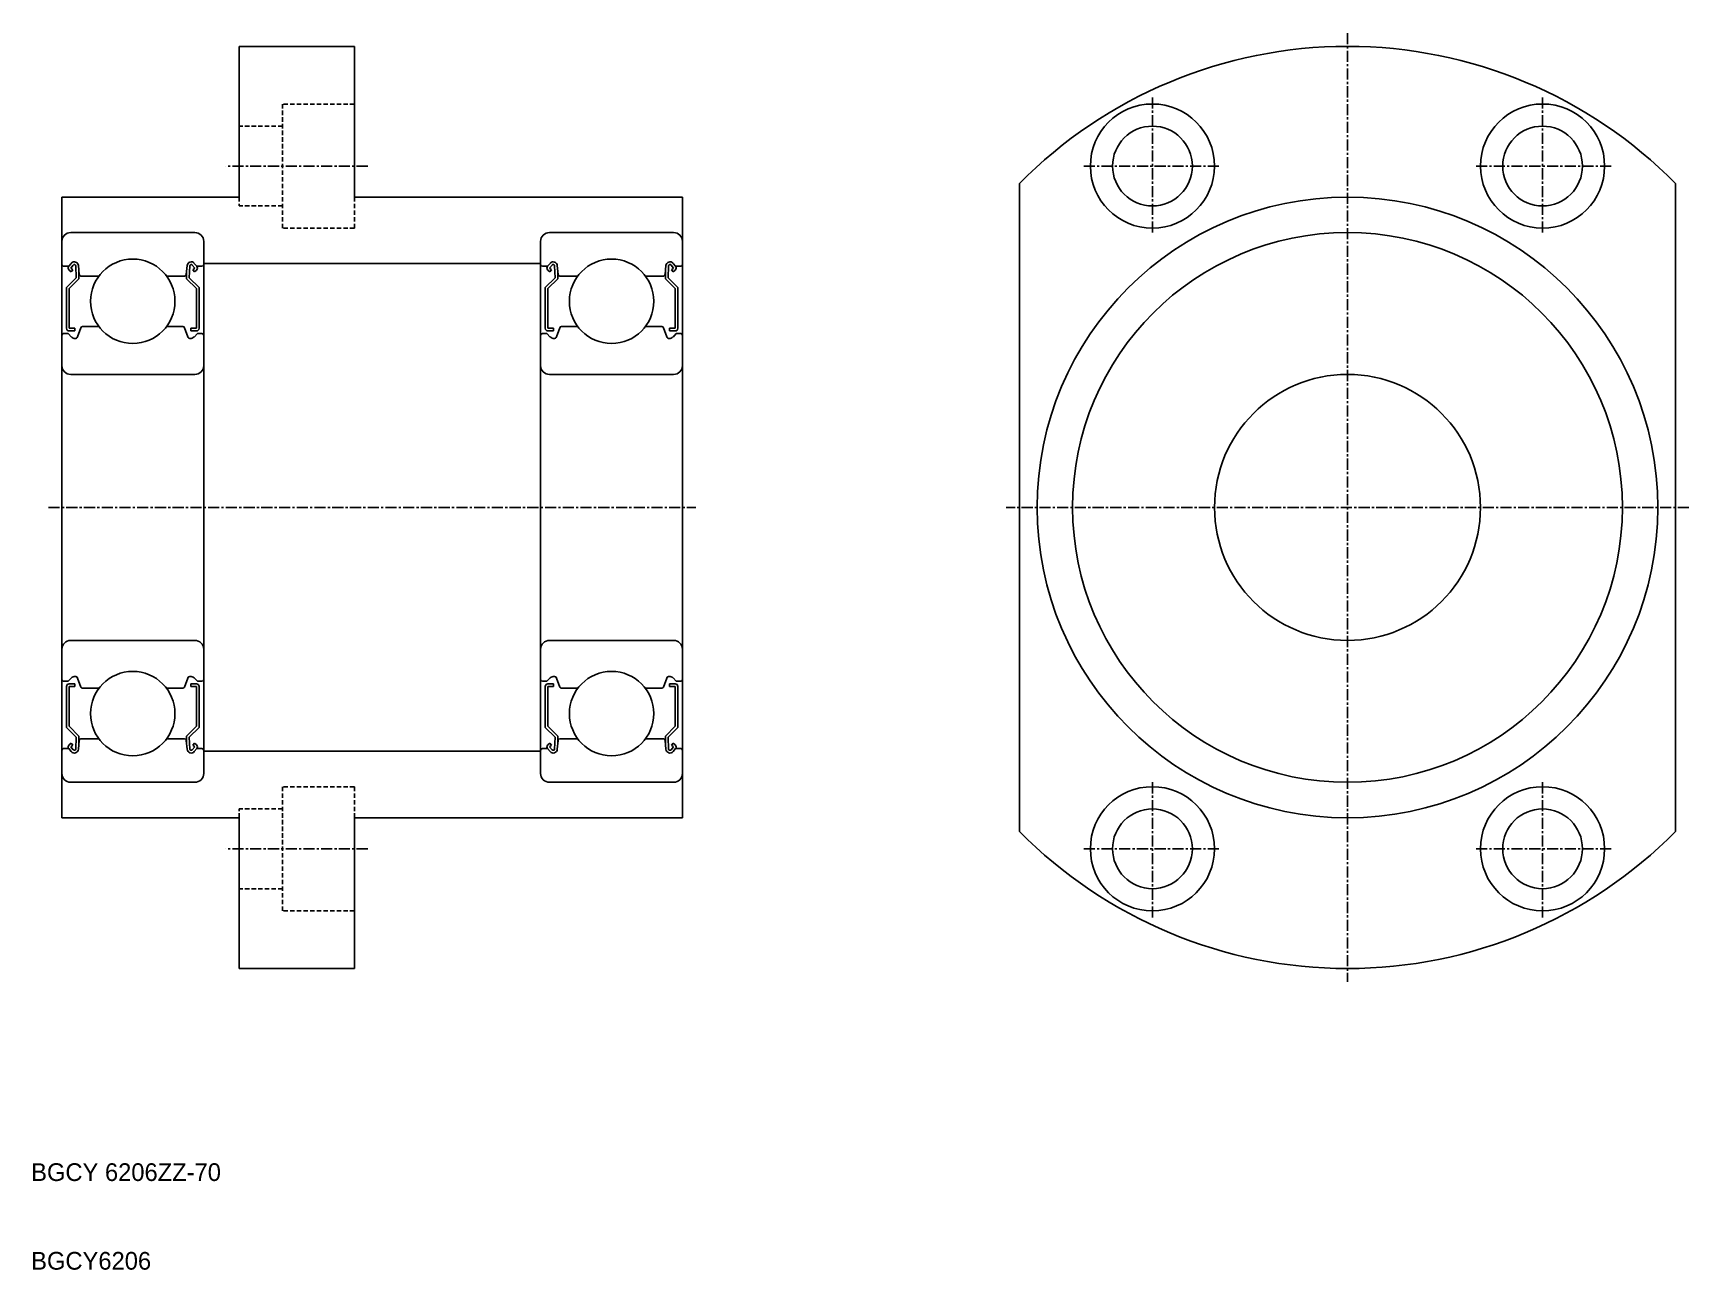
# Model space of a CAD drawing. Extents: x 101 to 287, y 48 to 187.
import ezdxf

# ---------------------------------------------------------------- set-up
doc = ezdxf.new("R2010")
doc.units = 0
doc.linetypes.add('CENTER', pattern=[2, 1.25, -0.25, 0.25, -0.25])
doc.linetypes.add('DASHED', pattern=[0.75, 0.5, -0.25])
doc.layers.get('0').update_dxf_attribs({"linetype": 'CONTINUOUS'})
doc.layers.add('CENTER', color=1, linetype='CENTER')

msp = doc.modelspace()

# ---------------------------------------------------------------- linework, layer by layer
at = {"color": 7, "linetype": 'CONTINUOUS'}
for p, q in [((123.96, 185.74), (136.96, 185.74)), ((123.96, 168.74), (123.96, 185.74)), ((136.96, 185.74), (136.96, 168.74)), ((211.96, 170.27), (211.96, 97.2)), ((285.96, 170.27), (285.96, 97.2)), ((103.96, 98.74), (103.96, 168.74)), ((103.96, 168.74), (123.96, 168.74)), ((136.96, 168.74), (173.96, 168.74)), ((173.96, 168.74), (173.96, 98.74)), ((104.96, 164.74), (118.96, 164.74)), ((158.96, 164.74), (172.96, 164.74)), ((119.96, 163.74), (119.96, 103.74)), ((157.96, 163.74), (157.96, 103.74)), ((104.16, 160.94), (104.74, 160.94)), ((104.74, 160.94), (105.02, 161.27)), ((104.97, 160.74), (105.25, 161.08)), ((105.2, 160.55), (104.97, 160.74)), ((105.54, 160.98), (105.59, 159.64)), ((105.83, 161.02), (105.92, 160.02)), ((118.09, 161.02), (118, 160.02)), ((118.39, 160.98), (118.33, 159.64)), ((118.95, 160.74), (118.67, 161.08)), ((118.72, 160.55), (118.95, 160.74)), ((119.18, 160.94), (118.9, 161.27)), ((119.76, 160.94), (119.18, 160.94)), ((119.96, 161.24), (157.96, 161.24)), ((158.16, 160.94), (158.74, 160.94)), ((158.74, 160.94), (159.02, 161.27)), ((158.97, 160.74), (159.25, 161.08)), ((159.2, 160.55), (158.97, 160.74)), ((159.54, 160.98), (159.59, 159.64)), ((159.83, 161.02), (159.92, 160.02)), ((172.09, 161.02), (172, 160.02)), ((172.39, 160.98), (172.33, 159.64)), ((172.95, 160.74), (172.67, 161.08)), ((172.72, 160.55), (172.95, 160.74)), ((173.18, 160.94), (172.9, 161.27)), ((173.76, 160.94), (173.18, 160.94)), ((105.59, 159.64), (104.49, 158.54)), ((105.01, 160.32), (104.78, 160.51)), ((105.89, 159.52), (104.79, 158.42)), ((105.01, 160.32), (105.2, 160.55)), ((105.89, 160.36), (105.89, 159.52)), ((106.12, 159.84), (108.15, 159.84)), ((117.8, 159.84), (115.78, 159.84)), ((118.03, 160.36), (118.03, 159.52)), ((118.03, 159.52), (119.13, 158.42)), ((118.33, 159.64), (119.43, 158.54)), ((118.92, 160.32), (118.72, 160.55)), ((118.92, 160.32), (119.15, 160.51)), ((159.59, 159.64), (158.49, 158.54)), ((159.01, 160.32), (158.78, 160.51)), ((159.89, 159.52), (158.79, 158.42)), ((159.01, 160.32), (159.2, 160.55)), ((159.89, 160.36), (159.89, 159.52)), ((160.12, 159.84), (162.15, 159.84)), ((171.8, 159.84), (169.78, 159.84)), ((172.03, 160.36), (172.03, 159.52)), ((172.03, 159.52), (173.13, 158.42)), ((172.33, 159.64), (173.43, 158.54)), ((172.92, 160.32), (172.72, 160.55)), ((172.92, 160.32), (173.15, 160.51)), ((104.49, 158.54), (104.49, 153.94)), ((104.79, 158.42), (104.79, 153.94)), ((119.13, 158.42), (119.13, 153.94)), ((119.43, 158.54), (119.43, 153.94)), ((158.49, 158.54), (158.49, 153.94)), ((158.79, 158.42), (158.79, 153.94)), ((173.13, 158.42), (173.13, 153.94)), ((173.43, 158.54), (173.43, 153.94)), ((104.16, 153.34), (104.66, 153.34)), ((104.66, 153.34), (105.04, 152.96)), ((105.41, 153.94), (104.79, 153.94)), ((104.79, 153.64), (105.41, 153.64)), ((105.41, 153.64), (105.41, 153.94)), ((105.74, 152.98), (106.11, 154)), ((106.3, 154.14), (108.15, 154.14)), ((117.62, 154.14), (115.78, 154.14)), ((118.18, 152.98), (117.81, 154)), ((118.51, 153.94), (119.13, 153.94)), ((118.51, 153.64), (118.51, 153.94)), ((119.13, 153.64), (118.51, 153.64)), ((119.26, 153.34), (118.89, 152.96)), ((119.76, 153.34), (119.26, 153.34)), ((158.16, 153.34), (158.66, 153.34)), ((158.66, 153.34), (159.04, 152.96)), ((159.41, 153.94), (158.79, 153.94)), ((158.79, 153.64), (159.41, 153.64)), ((159.41, 153.64), (159.41, 153.94)), ((159.74, 152.98), (160.11, 154)), ((160.3, 154.14), (162.15, 154.14)), ((171.62, 154.14), (169.78, 154.14)), ((172.18, 152.98), (171.81, 154)), ((172.51, 153.94), (173.13, 153.94)), ((172.51, 153.64), (172.51, 153.94)), ((173.13, 153.64), (172.51, 153.64)), ((173.26, 153.34), (172.89, 152.96)), ((173.76, 153.34), (173.26, 153.34)), ((104.96, 148.74), (118.96, 148.74)), ((158.96, 148.74), (172.96, 148.74)), ((104.96, 118.74), (118.96, 118.74)), ((158.96, 118.74), (172.96, 118.74)), ((104.16, 114.14), (104.66, 114.14)), ((104.66, 114.14), (105.04, 114.51)), ((105.74, 114.49), (106.11, 113.47)), ((118.18, 114.49), (117.81, 113.47)), ((119.26, 114.14), (118.89, 114.51)), ((119.76, 114.14), (119.26, 114.14)), ((158.16, 114.14), (158.66, 114.14)), ((158.66, 114.14), (159.04, 114.51)), ((159.74, 114.49), (160.11, 113.47)), ((172.18, 114.49), (171.81, 113.47)), ((173.26, 114.14), (172.89, 114.51)), ((173.76, 114.14), (173.26, 114.14)), ((104.49, 108.93), (104.49, 113.54)), ((104.79, 113.84), (105.41, 113.84)), ((105.41, 113.54), (104.79, 113.54)), ((104.79, 109.06), (104.79, 113.54)), ((105.41, 113.84), (105.41, 113.54)), ((106.3, 113.34), (108.15, 113.34)), ((117.62, 113.34), (115.78, 113.34)), ((118.51, 113.84), (118.51, 113.54)), ((119.13, 113.84), (118.51, 113.84)), ((118.51, 113.54), (119.13, 113.54)), ((119.13, 109.06), (119.13, 113.54)), ((119.43, 108.93), (119.43, 113.54)), ((158.49, 108.93), (158.49, 113.54)), ((158.79, 113.84), (159.41, 113.84)), ((159.41, 113.54), (158.79, 113.54)), ((158.79, 109.06), (158.79, 113.54)), ((159.41, 113.84), (159.41, 113.54)), ((160.3, 113.34), (162.15, 113.34)), ((171.62, 113.34), (169.78, 113.34)), ((172.51, 113.84), (172.51, 113.54)), ((173.13, 113.84), (172.51, 113.84)), ((172.51, 113.54), (173.13, 113.54)), ((173.13, 109.06), (173.13, 113.54)), ((173.43, 108.93), (173.43, 113.54)), ((105.59, 107.83), (104.49, 108.93)), ((105.89, 107.96), (104.79, 109.06)), ((118.03, 107.96), (119.13, 109.06)), ((118.33, 107.83), (119.43, 108.93)), ((159.59, 107.83), (158.49, 108.93)), ((159.89, 107.96), (158.79, 109.06)), ((172.03, 107.96), (173.13, 109.06)), ((172.33, 107.83), (173.43, 108.93)), ((104.16, 106.54), (104.74, 106.54)), ((104.74, 106.54), (105.02, 106.2)), ((105.01, 107.15), (104.78, 106.96)), ((105.2, 106.92), (104.97, 106.73)), ((104.97, 106.73), (105.25, 106.39)), ((105.01, 107.15), (105.2, 106.92)), ((105.54, 106.49), (105.59, 107.83)), ((105.83, 106.46), (105.92, 107.45)), ((105.89, 107.11), (105.89, 107.96)), ((106.12, 107.64), (108.15, 107.64)), ((117.8, 107.64), (115.78, 107.64)), ((118.09, 106.46), (118, 107.45)), ((118.03, 107.11), (118.03, 107.96)), ((118.39, 106.49), (118.33, 107.83)), ((118.95, 106.73), (118.67, 106.39)), ((118.92, 107.15), (118.72, 106.92)), ((118.72, 106.92), (118.95, 106.73)), ((119.18, 106.54), (118.9, 106.2)), ((118.92, 107.15), (119.15, 106.96)), ((119.76, 106.54), (119.18, 106.54)), ((158.16, 106.54), (158.74, 106.54)), ((158.74, 106.54), (159.02, 106.2)), ((159.01, 107.15), (158.78, 106.96)), ((159.2, 106.92), (158.97, 106.73)), ((158.97, 106.73), (159.25, 106.39)), ((159.01, 107.15), (159.2, 106.92)), ((159.54, 106.49), (159.59, 107.83)), ((159.83, 106.46), (159.92, 107.45)), ((159.89, 107.11), (159.89, 107.96)), ((160.12, 107.64), (162.15, 107.64)), ((171.8, 107.64), (169.78, 107.64)), ((172.09, 106.46), (172, 107.45)), ((172.03, 107.11), (172.03, 107.96)), ((172.39, 106.49), (172.33, 107.83)), ((172.95, 106.73), (172.67, 106.39)), ((172.92, 107.15), (172.72, 106.92)), ((172.72, 106.92), (172.95, 106.73)), ((173.18, 106.54), (172.9, 106.2)), ((172.92, 107.15), (173.15, 106.96)), ((173.76, 106.54), (173.18, 106.54)), ((119.96, 106.24), (157.96, 106.24)), ((104.96, 102.74), (118.96, 102.74)), ((158.96, 102.74), (172.96, 102.74)), ((103.96, 98.74), (123.96, 98.74)), ((123.96, 98.74), (123.96, 81.74)), ((136.96, 98.74), (173.96, 98.74)), ((136.96, 81.74), (136.96, 98.74)), ((123.96, 81.74), (136.96, 81.74))]:
    msp.add_line(p, q, dxfattribs=at)
at = {"color": 3, "linetype": 'DASHED'}
for p, q in [((136.96, 179.24), (128.86, 179.24)), ((128.86, 179.24), (128.86, 165.24)), ((128.86, 176.74), (123.96, 176.74)), ((123.96, 168.74), (123.96, 167.74)), ((136.96, 168.74), (136.96, 165.24)), ((128.86, 167.74), (123.96, 167.74)), ((136.96, 165.24), (128.86, 165.24)), ((128.86, 88.24), (128.86, 102.24)), ((136.96, 102.24), (128.86, 102.24)), ((136.96, 98.74), (136.96, 102.24)), ((123.96, 98.74), (123.96, 99.74)), ((128.86, 99.74), (123.96, 99.74)), ((128.86, 90.74), (123.96, 90.74)), ((136.96, 88.24), (128.86, 88.24))]:
    msp.add_line(p, q, dxfattribs=at)
at = {"color": 7, "linetype": 'CONTINUOUS'}
for centre, radius in [((226.96, 172.24), 7), ((270.96, 172.24), 7), ((226.96, 172.24), 4.5), ((270.96, 172.24), 4.5), ((248.96, 133.74), 35), ((248.96, 133.74), 31), ((111.96, 156.99), 4.76), ((165.96, 156.99), 4.76), ((248.96, 133.74), 15), ((111.96, 110.49), 4.76), ((165.96, 110.49), 4.76), ((226.96, 95.24), 7), ((270.96, 95.24), 7), ((226.96, 95.24), 4.5), ((270.96, 95.24), 4.5)]:
    msp.add_circle(centre, radius, dxfattribs=at)
for centre, radius, start, end in [((248.96, 133.74), 52, 44.6398, 135.3602), ((104.96, 163.74), 1, 90, 180), ((118.96, 163.74), 1, 0, 90), ((158.96, 163.74), 1, 90, 180), ((172.96, 163.74), 1, 0, 90), ((104.16, 161.14), 0.2, 180, 270), ((104.97, 160.74), 0.3, 139.9073, 229.9975), ((105.38, 160.98), 0.46, 4.9875, 139.9073), ((105.38, 160.98), 0.16, 2.3753, 139.9932), ((118.55, 160.98), 0.46, 40.0927, 175.0125), ((118.55, 160.98), 0.16, 40.0068, 177.6247), ((118.95, 160.74), 0.3, 310.0025, 40.0927), ((119.76, 161.14), 0.2, 270, 0), ((158.16, 161.14), 0.2, 180, 270), ((158.97, 160.74), 0.3, 139.9073, 229.9975), ((159.38, 160.98), 0.46, 4.9875, 139.9073), ((159.38, 160.98), 0.16, 2.3753, 139.9932), ((172.55, 160.98), 0.46, 40.0927, 175.0125), ((172.55, 160.98), 0.16, 40.0068, 177.6247), ((172.95, 160.74), 0.3, 310.0025, 40.0927), ((173.76, 161.14), 0.2, 270, 0), ((106.12, 160.04), 0.2, 184.9875, 270), ((117.8, 160.04), 0.2, 270, 355.0125), ((160.12, 160.04), 0.2, 184.9875, 270), ((171.8, 160.04), 0.2, 270, 355.0125), ((104.16, 153.14), 0.2, 90, 180), ((104.79, 153.94), 0.3, 180, 270), ((106.3, 153.94), 0.2, 90, 160.0304), ((117.62, 153.94), 0.2, 19.9696, 90), ((119.13, 153.94), 0.3, 270, 0), ((119.76, 153.14), 0.2, 0, 90), ((158.16, 153.14), 0.2, 90, 180), ((158.79, 153.94), 0.3, 180, 270), ((160.3, 153.94), 0.2, 90, 160.0304), ((171.62, 153.94), 0.2, 19.9696, 90), ((173.13, 153.94), 0.3, 270, 0), ((173.76, 153.14), 0.2, 0, 90), ((105.46, 153.39), 0.6, 225, 272.805), ((105.46, 153.09), 0.3, 265.5374, 340.0304), ((118.46, 153.09), 0.3, 199.9696, 274.4626), ((118.46, 153.39), 0.6, 267.195, 315), ((159.46, 153.39), 0.6, 225, 272.805), ((159.46, 153.09), 0.3, 265.5374, 340.0304), ((172.46, 153.09), 0.3, 199.9696, 274.4626), ((172.46, 153.39), 0.6, 267.195, 315), ((104.96, 149.74), 1, 180, 270), ((118.96, 149.74), 1, 270, 0), ((158.96, 149.74), 1, 180, 270), ((172.96, 149.74), 1, 270, 0), ((104.96, 117.74), 1, 90, 180), ((118.96, 117.74), 1, 0, 90), ((158.96, 117.74), 1, 90, 180), ((172.96, 117.74), 1, 0, 90), ((104.16, 114.34), 0.2, 180, 270), ((105.46, 114.09), 0.6, 87.195, 135), ((105.46, 114.39), 0.3, 19.9696, 94.4626), ((118.46, 114.39), 0.3, 85.5374, 160.0304), ((118.46, 114.09), 0.6, 45, 92.805), ((119.76, 114.34), 0.2, 270, 0), ((158.16, 114.34), 0.2, 180, 270), ((159.46, 114.09), 0.6, 87.195, 135), ((159.46, 114.39), 0.3, 19.9696, 94.4626), ((172.46, 114.39), 0.3, 85.5374, 160.0304), ((172.46, 114.09), 0.6, 45, 92.805), ((173.76, 114.34), 0.2, 270, 0), ((104.79, 113.54), 0.3, 90, 180), ((106.3, 113.54), 0.2, 199.9696, 270), ((117.62, 113.54), 0.2, 270, 340.0304), ((119.13, 113.54), 0.3, 0, 90), ((158.79, 113.54), 0.3, 90, 180), ((160.3, 113.54), 0.2, 199.9696, 270), ((171.62, 113.54), 0.2, 270, 340.0304), ((173.13, 113.54), 0.3, 0, 90), ((104.16, 106.34), 0.2, 90, 180), ((104.97, 106.73), 0.3, 130.0025, 220.0927), ((105.38, 106.5), 0.46, 220.0927, 355.0125), ((105.38, 106.5), 0.16, 220.0068, 357.6247), ((106.12, 107.44), 0.2, 90, 175.0125), ((117.8, 107.44), 0.2, 4.9875, 90), ((118.55, 106.5), 0.46, 184.9875, 319.9073), ((118.55, 106.5), 0.16, 182.3753, 319.9932), ((118.95, 106.73), 0.3, 319.9073, 49.9975), ((119.76, 106.34), 0.2, 0, 90), ((158.16, 106.34), 0.2, 90, 180), ((158.97, 106.73), 0.3, 130.0025, 220.0927), ((159.38, 106.5), 0.46, 220.0927, 355.0125), ((159.38, 106.5), 0.16, 220.0068, 357.6247), ((160.12, 107.44), 0.2, 90, 175.0125), ((171.8, 107.44), 0.2, 4.9875, 90), ((172.55, 106.5), 0.46, 184.9875, 319.9073), ((172.55, 106.5), 0.16, 182.3753, 319.9932), ((172.95, 106.73), 0.3, 319.9073, 49.9975), ((173.76, 106.34), 0.2, 0, 90), ((104.96, 103.74), 1, 180, 270), ((118.96, 103.74), 1, 270, 0), ((158.96, 103.74), 1, 180, 270), ((172.96, 103.74), 1, 270, 0), ((248.96, 133.74), 52, 224.6398, 315.3602)]:
    msp.add_arc(centre, radius, start, end, dxfattribs=at)
at = {"layer": 'CENTER', "color": 1, "linetype": 'CENTER'}
for p, q in [((248.96, 187.24), (248.96, 80.24)), ((226.96, 179.99), (226.96, 164.49)), ((270.96, 179.99), (270.96, 164.49)), ((138.46, 172.24), (122.46, 172.24)), ((219.21, 172.24), (234.71, 172.24)), ((278.71, 172.24), (263.21, 172.24)), ((102.46, 133.74), (175.46, 133.74)), ((287.46, 133.74), (210.46, 133.74)), ((226.96, 87.49), (226.96, 102.99)), ((270.96, 87.49), (270.96, 102.99)), ((138.46, 95.24), (122.46, 95.24)), ((219.21, 95.24), (234.71, 95.24)), ((278.71, 95.24), (263.21, 95.24))]:
    msp.add_line(p, q, dxfattribs=at)

# ---------------------------------------------------------------- texts
at = {"color": 7, "linetype": 'CONTINUOUS'}
for s, p in [('BGCY 6206ZZ-70', (100.5, 57.77)), ('BGCY6206', (100.5, 47.77))]:
    msp.add_text(s, height=2, dxfattribs=at).set_placement(p)

doc.saveas('drawing.dxf')
